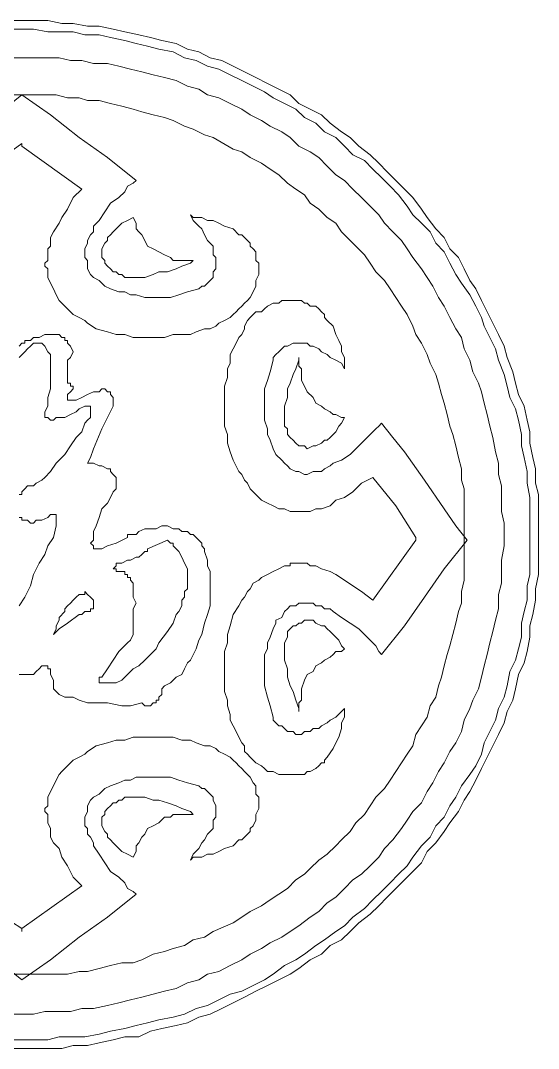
# Model space of a CAD drawing. Extents: x -66030 to 95157, y -13132 to 45879.
# Drawn here: x -32848 to -32139, y 14099 to 15505 of the extents above; entities that cross this region are included whole.
import ezdxf

# ---------------------------------------------------------------- set-up
doc = ezdxf.new("R2010")
doc.units = 0
doc.header["$LTSCALE"] = 100
doc.header["$MEASUREMENT"] = 0
doc.layers.get('0').update_dxf_attribs({"linetype": 'CONTINUOUS'})

msp = doc.modelspace()

# ---------------------------------------------------------------- linework, layer by layer
at = {"lineweight": 0}
for points in [[(-32865.9, 15504.8), (-32846.4, 15504.8), (-32846.4, 15504.8), (-32830.8, 15504.8), (-32811.2, 15504.8), (-32791.7, 15500.9), (-32776.1, 15500.9), (-32756.6, 15497), (-32740.9, 15497), (-32721.4, 15493.1), (-32705.8, 15489.2), (-32686.2, 15485.3), (-32670.6, 15481.4), (-32655, 15477.5), (-32635.5, 15473.5), (-32619.8, 15465.7), (-32604.2, 15461.8), (-32588.6, 15454), (-32573, 15450.1), (-32557.3, 15442.3), (-32541.7, 15434.5), (-32526.1, 15426.7), (-32510.5, 15418.9), (-32494.9, 15411.1), (-32479.2, 15403.2), (-32467.5, 15391.5), (-32451.9, 15383.7), (-32436.3, 15375.9), (-32424.5, 15364.2), (-32408.9, 15352.5), (-32397.2, 15344.6), (-32385.5, 15332.9), (-32369.9, 15321.2), (-32358.1, 15309.5), (-32346.4, 15297.8), (-32334.7, 15286.1), (-32323, 15274.3), (-32311.3, 15262.6), (-32299.6, 15247), (-32291.7, 15235.3), (-32280, 15219.7), (-32268.3, 15207.9), (-32260.5, 15192.3), (-32248.8, 15180.6), (-32241, 15165), (-32233.2, 15149.4), (-32225.3, 15137.6), (-32217.5, 15122), (-32209.7, 15106.4), (-32201.9, 15090.8), (-32194.1, 15075.1), (-32186.3, 15059.5), (-32182.4, 15043.9), (-32174.6, 15024.4), (-32170.7, 15008.7), (-32166.8, 14993.1), (-32158.9, 14977.5), (-32155, 14958), (-32151.1, 14942.3), (-32151.1, 14926.7), (-32147.2, 14907.2), (-32143.3, 14891.6), (-32143.3, 14872), (-32139.4, 14856.4), (-32139.4, 14836.9), (-32139.4, 14817.3), (-32139.4, 14801.7), (-32139.4, 14782.2), (-32139.4, 14766.6), (-32139.4, 14747), (-32143.3, 14727.5), (-32143.3, 14711.9), (-32147.2, 14692.4), (-32151.1, 14676.7), (-32151.1, 14661.1), (-32155, 14641.6), (-32158.9, 14626), (-32166.8, 14610.3), (-32170.7, 14590.8), (-32174.6, 14575.2), (-32182.4, 14559.5), (-32186.3, 14543.9), (-32194.1, 14528.3), (-32201.9, 14512.7), (-32209.7, 14497.1), (-32217.5, 14481.4), (-32225.3, 14465.8), (-32233.2, 14450.2), (-32241, 14438.5), (-32248.8, 14422.8), (-32260.5, 14407.2), (-32268.3, 14395.5), (-32280, 14379.9), (-32291.7, 14368.2), (-32299.6, 14352.5), (-32311.3, 14340.8), (-32323, 14329.1), (-32334.7, 14317.4), (-32346.4, 14305.7), (-32358.1, 14293.9), (-32369.9, 14282.2), (-32385.5, 14270.5), (-32397.2, 14258.8), (-32408.9, 14247.1), (-32424.5, 14239.3), (-32436.3, 14227.5), (-32451.9, 14219.7), (-32467.5, 14208), (-32479.2, 14200.2), (-32494.9, 14192.4), (-32510.5, 14184.6), (-32526.1, 14176.8), (-32541.7, 14169), (-32557.3, 14161.1), (-32573, 14153.3), (-32588.6, 14145.5), (-32604.2, 14141.6), (-32619.8, 14133.8), (-32635.5, 14129.9), (-32655, 14126), (-32670.6, 14122.1), (-32686.2, 14114.3), (-32705.8, 14114.3), (-32721.4, 14110.4), (-32740.9, 14106.5), (-32756.6, 14102.6), (-32776.1, 14102.6), (-32791.7, 14098.6), (-32811.2, 14098.6), (-32830.8, 14098.6), (-32846.4, 14098.6), (-32865.9, 14098.6)], [(-32865.9, 15493.1), (-32846.4, 15493.1), (-32846.4, 15493.1), (-32830.8, 15493.1), (-32811.2, 15489.2), (-32795.6, 15489.2), (-32776.1, 15489.2), (-32760.5, 15485.3), (-32740.9, 15485.3), (-32725.3, 15481.4), (-32705.8, 15477.5), (-32690.2, 15473.5), (-32674.5, 15469.6), (-32658.9, 15465.7), (-32639.4, 15461.8), (-32623.7, 15454), (-32608.1, 15450.1), (-32592.5, 15442.3), (-32576.9, 15438.4), (-32561.3, 15430.6), (-32545.6, 15422.8), (-32530, 15415), (-32514.4, 15407.1), (-32502.7, 15399.3), (-32487, 15391.5), (-32471.4, 15383.7), (-32459.7, 15372), (-32444.1, 15364.2), (-32432.4, 15352.5), (-32416.7, 15344.6), (-32405, 15332.9), (-32393.3, 15321.2), (-32377.7, 15313.4), (-32366, 15301.7), (-32354.2, 15290), (-32342.5, 15278.2), (-32330.8, 15266.5), (-32319.1, 15250.9), (-32311.3, 15239.2), (-32299.6, 15227.5), (-32287.8, 15215.8), (-32280, 15200.1), (-32268.3, 15188.4), (-32260.5, 15172.8), (-32252.7, 15157.2), (-32244.9, 15145.4), (-32233.2, 15129.8), (-32225.3, 15114.2), (-32217.5, 15098.6), (-32213.6, 15086.9), (-32205.8, 15071.2), (-32198, 15055.6), (-32194.1, 15040), (-32186.3, 15020.5), (-32182.4, 15004.8), (-32178.5, 14989.2), (-32170.7, 14973.6), (-32166.8, 14958), (-32162.8, 14938.4), (-32162.8, 14922.8), (-32158.9, 14907.2), (-32155, 14887.7), (-32155, 14872), (-32151.1, 14852.5), (-32151.1, 14836.9), (-32151.1, 14817.3), (-32151.1, 14801.7), (-32151.1, 14782.2), (-32151.1, 14766.6), (-32151.1, 14747), (-32155, 14731.4), (-32155, 14711.9), (-32158.9, 14696.3), (-32162.8, 14680.6), (-32162.8, 14661.1), (-32166.8, 14645.5), (-32170.7, 14629.9), (-32178.5, 14614.2), (-32182.4, 14594.7), (-32186.3, 14579.1), (-32194.1, 14563.5), (-32198, 14547.8), (-32205.8, 14532.2), (-32213.6, 14516.6), (-32217.5, 14501), (-32225.3, 14485.3), (-32233.2, 14473.6), (-32244.9, 14458), (-32252.7, 14442.4), (-32260.5, 14430.7), (-32268.3, 14415), (-32280, 14403.3), (-32287.8, 14387.7), (-32299.6, 14376), (-32311.3, 14360.3), (-32319.1, 14348.6), (-32330.8, 14336.9), (-32342.5, 14325.2), (-32354.2, 14313.5), (-32366, 14301.8), (-32377.7, 14290), (-32393.3, 14278.3), (-32405, 14266.6), (-32416.7, 14258.8), (-32432.4, 14247.1), (-32444.1, 14239.3), (-32459.7, 14227.5), (-32471.4, 14219.7), (-32487, 14211.9), (-32502.7, 14200.2), (-32514.4, 14192.4), (-32530, 14184.6), (-32545.6, 14176.8), (-32561.3, 14172.9), (-32576.9, 14165), (-32592.5, 14157.2), (-32608.1, 14153.3), (-32623.7, 14145.5), (-32639.4, 14141.6), (-32658.9, 14137.7), (-32674.5, 14133.8), (-32690.2, 14129.9), (-32705.8, 14126), (-32725.3, 14122.1), (-32740.9, 14118.2), (-32760.5, 14114.3), (-32776.1, 14114.3), (-32795.6, 14114.3), (-32811.2, 14110.4), (-32830.8, 14110.4), (-32846.4, 14110.4), (-32865.9, 14110.4)], [(-32865.9, 15454), (-32846.4, 15454), (-32846.4, 15454), (-32830.8, 15454), (-32815.1, 15454), (-32795.6, 15454), (-32780, 15450.1), (-32764.4, 15450.1), (-32748.7, 15446.2), (-32729.2, 15446.2), (-32713.6, 15442.3), (-32698, 15438.4), (-32682.3, 15434.5), (-32666.7, 15430.6), (-32651.1, 15426.7), (-32635.5, 15422.8), (-32619.8, 15415), (-32604.2, 15411.1), (-32592.5, 15403.2), (-32576.9, 15399.3), (-32561.3, 15391.5), (-32545.6, 15383.7), (-32533.9, 15375.9), (-32518.3, 15368.1), (-32506.6, 15360.3), (-32490.9, 15352.5), (-32479.2, 15344.6), (-32467.5, 15332.9), (-32451.9, 15325.1), (-32440.2, 15317.3), (-32428.5, 15305.6), (-32416.7, 15293.9), (-32405, 15286.1), (-32393.3, 15274.3), (-32381.6, 15262.6), (-32369.9, 15250.9), (-32358.1, 15239.2), (-32350.3, 15227.5), (-32338.6, 15215.8), (-32326.9, 15204), (-32319.1, 15192.3), (-32311.3, 15180.6), (-32299.6, 15165), (-32291.7, 15153.3), (-32283.9, 15141.5), (-32276.1, 15125.9), (-32268.3, 15114.2), (-32260.5, 15098.6), (-32252.7, 15082.9), (-32244.9, 15071.2), (-32241, 15055.6), (-32233.2, 15040), (-32229.2, 15024.4), (-32221.4, 15008.7), (-32217.5, 14997), (-32213.6, 14981.4), (-32209.7, 14965.8), (-32205.8, 14950.1), (-32201.9, 14934.5), (-32198, 14915), (-32194.1, 14899.4), (-32194.1, 14883.7), (-32190.2, 14868.1), (-32190.2, 14852.5), (-32190.2, 14833), (-32186.3, 14817.3), (-32186.3, 14801.7), (-32186.3, 14786.1), (-32190.2, 14766.6), (-32190.2, 14750.9), (-32190.2, 14735.3), (-32194.1, 14719.7), (-32194.1, 14700.2), (-32198, 14684.5), (-32201.9, 14668.9), (-32205.8, 14653.3), (-32209.7, 14637.7), (-32213.6, 14622), (-32217.5, 14606.4), (-32221.4, 14590.8), (-32229.2, 14575.2), (-32233.2, 14563.5), (-32241, 14547.8), (-32244.9, 14532.2), (-32252.7, 14516.6), (-32260.5, 14504.9), (-32268.3, 14489.2), (-32276.1, 14477.5), (-32283.9, 14461.9), (-32291.7, 14450.2), (-32299.6, 14434.6), (-32311.3, 14422.8), (-32319.1, 14411.1), (-32326.9, 14399.4), (-32338.6, 14383.8), (-32350.3, 14372.1), (-32358.1, 14360.3), (-32369.9, 14348.6), (-32381.6, 14336.9), (-32393.3, 14329.1), (-32405, 14317.4), (-32416.7, 14305.7), (-32428.5, 14297.8), (-32440.2, 14286.1), (-32451.9, 14278.3), (-32467.5, 14266.6), (-32479.2, 14258.8), (-32490.9, 14251), (-32506.6, 14243.2), (-32518.3, 14235.4), (-32533.9, 14227.5), (-32545.6, 14219.7), (-32561.3, 14211.9), (-32576.9, 14204.1), (-32592.5, 14200.2), (-32604.2, 14192.4), (-32619.8, 14188.5), (-32635.5, 14180.7), (-32651.1, 14176.8), (-32666.7, 14172.9), (-32682.3, 14169), (-32698, 14165), (-32713.6, 14161.1), (-32729.2, 14157.2), (-32748.7, 14153.3), (-32764.4, 14153.3), (-32780, 14149.4), (-32795.6, 14149.4), (-32815.1, 14149.4), (-32830.8, 14145.5), (-32846.4, 14145.5), (-32865.9, 14145.5)], [(-32889.4, 15305.6), (-32846.4, 15336.8), (-32846.4, 15336.8), (-32846.4, 15332.9), (-32764.4, 15274.3), (-32776.1, 15262.6), (-32783.9, 15247), (-32791.7, 15235.3), (-32795.6, 15227.5), (-32803.4, 15215.8), (-32807.3, 15207.9), (-32807.3, 15196.2), (-32811.2, 15192.3), (-32811.2, 15184.5), (-32811.2, 15176.7), (-32815.1, 15172.8), (-32815.1, 15168.9), (-32811.2, 15165), (-32811.2, 15161.1), (-32811.2, 15153.3), (-32807.3, 15145.4), (-32803.4, 15137.6), (-32799.5, 15129.8), (-32795.6, 15122), (-32791.7, 15118.1), (-32783.9, 15110.3), (-32780, 15106.4), (-32776.1, 15102.5), (-32768.3, 15098.6), (-32760.5, 15094.7), (-32756.6, 15090.8), (-32744.8, 15082.9), (-32729.2, 15079), (-32717.5, 15075.1), (-32705.8, 15075.1), (-32694.1, 15071.2), (-32686.2, 15071.2), (-32670.6, 15071.2), (-32662.8, 15071.2), (-32651.1, 15071.2), (-32639.4, 15075.1), (-32627.7, 15075.1), (-32615.9, 15075.1), (-32608.1, 15079), (-32596.4, 15082.9), (-32588.6, 15082.9), (-32580.8, 15086.9), (-32576.9, 15090.8), (-32569.1, 15094.7), (-32561.3, 15098.6), (-32557.3, 15102.5), (-32553.4, 15106.4), (-32549.5, 15110.3), (-32545.6, 15114.2), (-32541.7, 15118.1), (-32537.8, 15122), (-32533.9, 15125.9), (-32530, 15133.7), (-32526.1, 15141.5), (-32526.1, 15145.4), (-32526.1, 15149.4), (-32522.2, 15157.2), (-32522.2, 15157.2), (-32522.2, 15165), (-32522.2, 15172.8), (-32526.1, 15176.7), (-32526.1, 15180.6), (-32526.1, 15188.4), (-32530, 15192.3), (-32533.9, 15196.2), (-32533.9, 15200.1), (-32537.8, 15204), (-32541.7, 15207.9), (-32545.6, 15211.8), (-32549.5, 15211.8), (-32557.3, 15219.7), (-32569.1, 15223.6), (-32576.9, 15227.5), (-32584.7, 15231.4), (-32592.5, 15231.4), (-32600.3, 15235.3), (-32612, 15235.3), (-32615.9, 15239.2), (-32612, 15231.4), (-32604.2, 15223.6), (-32600.3, 15219.7), (-32596.4, 15211.8), (-32592.5, 15204), (-32588.6, 15200.1), (-32584.7, 15196.2), (-32584.7, 15188.4), (-32584.7, 15184.5), (-32580.8, 15180.6), (-32580.8, 15176.7), (-32580.8, 15172.8), (-32580.8, 15168.9), (-32580.8, 15165), (-32584.7, 15161.1), (-32584.7, 15153.3), (-32588.6, 15149.4), (-32592.5, 15145.4), (-32596.4, 15141.5), (-32600.3, 15141.5), (-32604.2, 15137.6), (-32604.2, 15137.6), (-32619.8, 15133.7), (-32631.6, 15129.8), (-32643.3, 15125.9), (-32655, 15125.9), (-32666.7, 15125.9), (-32678.4, 15125.9), (-32690.2, 15129.8), (-32698, 15129.8), (-32705.8, 15133.7), (-32713.6, 15133.7), (-32725.3, 15137.6), (-32733.1, 15141.5), (-32737, 15145.4), (-32740.9, 15149.4), (-32748.7, 15153.3), (-32752.6, 15157.2), (-32756.6, 15165), (-32756.6, 15168.9), (-32756.6, 15176.7), (-32760.5, 15180.6), (-32760.5, 15184.5), (-32760.5, 15192.3), (-32756.6, 15200.1), (-32756.6, 15204), (-32752.6, 15211.8), (-32748.7, 15215.8), (-32748.7, 15223.6), (-32740.9, 15231.4), (-32733.1, 15243.1), (-32725.3, 15254.8), (-32713.6, 15262.6), (-32705.8, 15270.4), (-32701.9, 15278.2), (-32694.1, 15282.2), (-32690.2, 15286.1), (-32729.2, 15317.3), (-32768.3, 15344.6), (-32807.3, 15375.9), (-32846.4, 15403.2), (-32865.9, 15387.6)], [(-32862, 15403.2), (-32846.4, 15403.2), (-32846.4, 15403.2), (-32830.8, 15403.2), (-32815.1, 15403.2), (-32799.5, 15403.2), (-32783.9, 15399.3), (-32768.3, 15399.3), (-32756.6, 15395.4), (-32740.9, 15395.4), (-32725.3, 15391.5), (-32709.7, 15387.6), (-32694.1, 15383.7), (-32682.3, 15379.8), (-32666.7, 15375.9), (-32651.1, 15372), (-32639.4, 15368.1), (-32623.7, 15360.3), (-32612, 15356.4), (-32596.4, 15348.6), (-32584.7, 15344.6), (-32557.3, 15329), (-32545.6, 15325.1), (-32533.9, 15317.3), (-32518.3, 15309.5), (-32506.6, 15301.7), (-32494.9, 15293.9), (-32483.1, 15282.2), (-32471.4, 15274.3), (-32459.7, 15266.5), (-32451.9, 15254.8), (-32440.2, 15247), (-32428.5, 15235.3), (-32416.7, 15227.5), (-32408.9, 15215.8), (-32397.2, 15204), (-32389.4, 15196.2), (-32377.7, 15184.5), (-32369.9, 15172.8), (-32362, 15161.1), (-32350.3, 15149.4), (-32342.5, 15137.6), (-32334.7, 15125.9), (-32326.9, 15114.2), (-32319.1, 15102.5), (-32311.3, 15086.9), (-32307.4, 15075.1), (-32299.6, 15063.4), (-32291.7, 15047.8), (-32287.8, 15036.1), (-32280, 15020.5), (-32276.1, 15008.7), (-32272.2, 14993.1), (-32268.3, 14981.4), (-32264.4, 14965.8), (-32260.5, 14950.1), (-32256.6, 14938.4), (-32252.7, 14922.8), (-32248.8, 14907.2), (-32244.9, 14891.6), (-32244.9, 14875.9), (-32241, 14864.2), (-32241, 14848.6), (-32241, 14833), (-32241, 14817.3), (-32241, 14801.7), (-32241, 14786.1), (-32241, 14770.5), (-32241, 14754.8), (-32241, 14739.2), (-32244.9, 14723.6), (-32244.9, 14708), (-32248.8, 14696.3), (-32252.7, 14680.6), (-32256.6, 14665), (-32260.5, 14649.4), (-32264.4, 14637.7), (-32268.3, 14622), (-32272.2, 14606.4), (-32276.1, 14594.7), (-32280, 14579.1), (-32287.8, 14567.4), (-32291.7, 14551.7), (-32299.6, 14540), (-32307.4, 14528.3), (-32311.3, 14512.7), (-32319.1, 14501), (-32326.9, 14489.2), (-32334.7, 14477.5), (-32342.5, 14465.8), (-32350.3, 14454.1), (-32362, 14442.4), (-32369.9, 14430.7), (-32377.7, 14418.9), (-32389.4, 14407.2), (-32397.2, 14395.5), (-32408.9, 14383.8), (-32416.7, 14376), (-32428.5, 14364.3), (-32440.2, 14356.4), (-32451.9, 14344.7), (-32459.7, 14336.9), (-32471.4, 14329.1), (-32483.1, 14317.4), (-32494.9, 14309.6), (-32506.6, 14301.8), (-32518.3, 14293.9), (-32533.9, 14286.1), (-32545.6, 14278.3), (-32557.3, 14270.5), (-32584.7, 14258.8), (-32596.4, 14251), (-32612, 14247.1), (-32623.7, 14239.3), (-32639.4, 14235.4), (-32651.1, 14231.4), (-32666.7, 14227.5), (-32682.3, 14219.7), (-32694.1, 14215.8), (-32709.7, 14215.8), (-32725.3, 14211.9), (-32740.9, 14208), (-32756.6, 14204.1), (-32768.3, 14204.1), (-32783.9, 14200.2), (-32799.5, 14200.2), (-32815.1, 14200.2), (-32830.8, 14200.2), (-32846.4, 14200.2), (-32862, 14200.2)], [(-32850.3, 14610.3), (-32846.4, 14610.3), (-32842.5, 14610.3), (-32838.6, 14610.3), (-32834.7, 14610.3), (-32830.8, 14610.3), (-32826.9, 14614.2), (-32823, 14618.1), (-32823, 14618.1), (-32819, 14622), (-32815.1, 14622), (-32815.1, 14622), (-32811.2, 14622), (-32811.2, 14618.1), (-32807.3, 14618.1), (-32807.3, 14610.3), (-32803.4, 14602.5), (-32803.4, 14594.7), (-32803.4, 14590.8), (-32795.6, 14583), (-32787.8, 14579.1), (-32776.1, 14579.1), (-32768.3, 14575.2), (-32756.6, 14571.3), (-32748.7, 14571.3), (-32737, 14571.3), (-32729.2, 14571.3), (-32709.7, 14567.4), (-32698, 14567.4), (-32682.3, 14571.3), (-32678.4, 14567.4), (-32674.5, 14567.4), (-32670.6, 14567.4), (-32666.7, 14571.3), (-32662.8, 14571.3), (-32662.8, 14575.2), (-32658.9, 14575.2), (-32658.9, 14579.1), (-32655, 14583), (-32655, 14586.9), (-32655, 14590.8), (-32651.1, 14594.7), (-32643.3, 14598.6), (-32639.4, 14602.5), (-32635.5, 14606.4), (-32627.7, 14610.3), (-32623.7, 14618.1), (-32619.8, 14626), (-32615.9, 14629.9), (-32608.1, 14645.5), (-32604.2, 14657.2), (-32600.3, 14665), (-32596.4, 14680.6), (-32592.5, 14692.4), (-32588.6, 14704.1), (-32588.6, 14715.8), (-32588.6, 14723.6), (-32588.6, 14735.3), (-32588.6, 14743.1), (-32588.6, 14750.9), (-32592.5, 14758.8), (-32592.5, 14766.6), (-32596.4, 14778.3), (-32596.4, 14782.2), (-32600.3, 14786.1), (-32600.3, 14790), (-32604.2, 14793.9), (-32608.1, 14797.8), (-32612, 14801.7), (-32615.9, 14801.7), (-32619.8, 14805.6), (-32627.7, 14805.6), (-32631.6, 14809.5), (-32639.4, 14809.5), (-32647.2, 14813.4), (-32655, 14813.4), (-32662.8, 14809.5), (-32670.6, 14809.5), (-32678.4, 14809.5), (-32686.2, 14805.6), (-32690.2, 14801.7), (-32701.9, 14801.7), (-32701.9, 14797.8), (-32717.5, 14790), (-32729.2, 14786.1), (-32737, 14782.2), (-32740.9, 14782.2), (-32744.8, 14782.2), (-32748.7, 14782.2), (-32748.7, 14782.2), (-32748.7, 14782.2), (-32748.7, 14786.1), (-32752.6, 14790), (-32748.7, 14793.9), (-32748.7, 14801.7), (-32748.7, 14805.6), (-32744.8, 14813.4), (-32740.9, 14825.2), (-32737, 14836.9), (-32729.2, 14844.7), (-32725.3, 14852.5), (-32721.4, 14860.3), (-32717.5, 14864.2), (-32717.5, 14868.1), (-32717.5, 14872), (-32717.5, 14872), (-32717.5, 14875.9), (-32717.5, 14879.8), (-32721.4, 14883.7), (-32721.4, 14883.7), (-32725.3, 14887.7), (-32725.3, 14891.6), (-32729.2, 14891.6), (-32737, 14895.5), (-32740.9, 14895.5), (-32748.7, 14899.4), (-32756.6, 14899.4), (-32756.6, 14899.4), (-32752.6, 14907.2), (-32748.7, 14918.9), (-32737, 14946.2), (-32721.4, 14977.5), (-32721.4, 14985.3), (-32721.4, 14989.2), (-32725.3, 14993.1), (-32725.3, 14997), (-32725.3, 14997), (-32729.2, 14997), (-32733.1, 15000.9), (-32737, 15000.9), (-32740.9, 14997), (-32744.8, 14997), (-32748.7, 14997), (-32756.6, 14993.1), (-32764.4, 14989.2), (-32772.2, 14985.3), (-32776.1, 14985.3), (-32780, 14985.3), (-32783.9, 14985.3), (-32783.9, 14989.2), (-32783.9, 14989.2), (-32783.9, 14993.1), (-32783.9, 14993.1), (-32780, 14997), (-32780, 14997), (-32776.1, 15000.9), (-32776.1, 15000.9), (-32776.1, 15004.8), (-32780, 15004.8), (-32780, 15008.7), (-32783.9, 15008.7), (-32783.9, 15012.6), (-32783.9, 15016.5), (-32783.9, 15020.5), (-32783.9, 15024.4), (-32783.9, 15032.2), (-32783.9, 15040), (-32780, 15043.9), (-32776.1, 15051.7), (-32780, 15059.5), (-32783.9, 15063.4), (-32783.9, 15067.3), (-32787.8, 15067.3), (-32787.8, 15071.2), (-32791.7, 15071.2), (-32795.6, 15075.1), (-32799.5, 15075.1), (-32803.4, 15075.1), (-32807.3, 15075.1), (-32811.2, 15075.1), (-32815.1, 15075.1), (-32823, 15071.2), (-32826.9, 15071.2), (-32830.8, 15071.2), (-32834.7, 15067.3), (-32838.6, 15067.3), (-32842.5, 15067.3), (-32842.5, 15063.4), (-32846.4, 15063.4), (-32850.3, 15059.5)], [(-32850.3, 15043.9), (-32842.5, 15051.7), (-32838.6, 15055.6), (-32834.7, 15059.5), (-32830.8, 15063.4), (-32826.9, 15063.4), (-32823, 15063.4), (-32819, 15063.4), (-32819, 15063.4), (-32815.1, 15059.5), (-32815.1, 15059.5), (-32811.2, 15051.7), (-32807.3, 15047.8), (-32807.3, 15040), (-32807.3, 15036.1), (-32807.3, 15028.3), (-32807.3, 15020.5), (-32807.3, 15012.6), (-32807.3, 15000.9), (-32811.2, 14989.2), (-32811.2, 14977.5), (-32815.1, 14969.7), (-32815.1, 14961.9), (-32811.2, 14961.9), (-32807.3, 14958), (-32803.4, 14958), (-32799.5, 14961.9), (-32791.7, 14961.9), (-32787.8, 14961.9), (-32780, 14965.8), (-32772.2, 14969.7), (-32768.3, 14973.6), (-32760.5, 14977.5), (-32756.6, 14977.5), (-32756.6, 14977.5), (-32752.6, 14977.5), (-32752.6, 14977.5), (-32752.6, 14973.6), (-32752.6, 14973.6), (-32752.6, 14969.7), (-32752.6, 14965.8), (-32752.6, 14961.9), (-32756.6, 14958), (-32760.5, 14954.1), (-32764.4, 14942.3), (-32772.2, 14934.5), (-32780, 14922.8), (-32787.8, 14911.1), (-32799.5, 14899.4), (-32807.3, 14887.7), (-32815.1, 14879.8), (-32819, 14875.9), (-32826.9, 14872), (-32830.8, 14868.1), (-32834.7, 14868.1), (-32838.6, 14868.1), (-32842.5, 14864.2), (-32842.5, 14864.2), (-32846.4, 14860.3), (-32846.4, 14856.4), (-32850.3, 14856.4)], [(-32850.3, 14825.2), (-32846.4, 14825.2), (-32846.4, 14821.2), (-32842.5, 14821.2), (-32838.6, 14821.2), (-32834.7, 14817.3), (-32830.8, 14817.3), (-32826.9, 14821.2), (-32823, 14821.2), (-32819, 14821.2), (-32811.2, 14825.2), (-32807.3, 14829.1), (-32803.4, 14829.1), (-32803.4, 14829.1), (-32799.5, 14829.1), (-32799.5, 14829.1), (-32799.5, 14825.2), (-32799.5, 14825.2), (-32799.5, 14821.2), (-32799.5, 14817.3), (-32799.5, 14813.4), (-32803.4, 14797.8), (-32811.2, 14786.1), (-32815.1, 14774.4), (-32823, 14762.7), (-32830.8, 14747), (-32834.7, 14731.4), (-32842.5, 14715.8), (-32850.3, 14704.1)], [(-32889.4, 14290), (-32846.4, 14262.7), (-32846.4, 14258.8), (-32846.4, 14262.7), (-32764.4, 14321.3), (-32776.1, 14333), (-32783.9, 14348.6), (-32791.7, 14360.3), (-32795.6, 14372.1), (-32803.4, 14379.9), (-32807.3, 14387.7), (-32807.3, 14399.4), (-32811.2, 14407.2), (-32811.2, 14411.1), (-32811.2, 14418.9), (-32815.1, 14422.8), (-32815.1, 14426.7), (-32811.2, 14430.7), (-32811.2, 14434.6), (-32811.2, 14442.4), (-32807.3, 14450.2), (-32803.4, 14458), (-32799.5, 14465.8), (-32795.6, 14473.6), (-32791.7, 14477.5), (-32783.9, 14485.3), (-32780, 14489.2), (-32776.1, 14493.1), (-32768.3, 14497.1), (-32760.5, 14501), (-32756.6, 14504.9), (-32744.8, 14512.7), (-32729.2, 14516.6), (-32717.5, 14520.5), (-32705.8, 14520.5), (-32694.1, 14524.4), (-32686.2, 14524.4), (-32670.6, 14524.4), (-32662.8, 14524.4), (-32651.1, 14524.4), (-32639.4, 14524.4), (-32627.7, 14520.5), (-32615.9, 14520.5), (-32608.1, 14516.6), (-32596.4, 14512.7), (-32588.6, 14512.7), (-32580.8, 14508.8), (-32576.9, 14504.9), (-32569.1, 14501), (-32561.3, 14497.1), (-32557.3, 14493.1), (-32553.4, 14489.2), (-32549.5, 14485.3), (-32545.6, 14481.4), (-32541.7, 14477.5), (-32537.8, 14473.6), (-32533.9, 14469.7), (-32530, 14461.9), (-32526.1, 14458), (-32526.1, 14450.2), (-32526.1, 14446.3), (-32522.2, 14442.4), (-32522.2, 14438.5), (-32522.2, 14430.7), (-32522.2, 14426.7), (-32526.1, 14418.9), (-32526.1, 14415), (-32526.1, 14411.1), (-32530, 14403.3), (-32533.9, 14399.4), (-32533.9, 14395.5), (-32537.8, 14391.6), (-32541.7, 14387.7), (-32545.6, 14383.8), (-32549.5, 14383.8), (-32557.3, 14376), (-32569.1, 14372.1), (-32576.9, 14368.2), (-32584.7, 14364.3), (-32592.5, 14364.3), (-32600.3, 14360.3), (-32612, 14360.3), (-32615.9, 14356.4), (-32612, 14364.3), (-32604.2, 14372.1), (-32600.3, 14379.9), (-32596.4, 14383.8), (-32592.5, 14391.6), (-32588.6, 14395.5), (-32584.7, 14399.4), (-32584.7, 14407.2), (-32584.7, 14411.1), (-32580.8, 14415), (-32580.8, 14418.9), (-32580.8, 14422.8), (-32580.8, 14426.7), (-32580.8, 14430.7), (-32584.7, 14438.5), (-32584.7, 14442.4), (-32588.6, 14446.3), (-32592.5, 14450.2), (-32596.4, 14454.1), (-32600.3, 14454.1), (-32604.2, 14458), (-32604.2, 14458), (-32619.8, 14461.9), (-32631.6, 14465.8), (-32643.3, 14469.7), (-32655, 14469.7), (-32666.7, 14469.7), (-32678.4, 14469.7), (-32690.2, 14469.7), (-32698, 14465.8), (-32705.8, 14465.8), (-32713.6, 14461.9), (-32725.3, 14458), (-32733.1, 14454.1), (-32737, 14450.2), (-32740.9, 14446.3), (-32748.7, 14442.4), (-32752.6, 14438.5), (-32756.6, 14430.7), (-32756.6, 14426.7), (-32756.6, 14422.8), (-32760.5, 14415), (-32760.5, 14411.1), (-32760.5, 14403.3), (-32756.6, 14399.4), (-32756.6, 14391.6), (-32752.6, 14387.7), (-32748.7, 14379.9), (-32748.7, 14376), (-32740.9, 14364.3), (-32733.1, 14352.5), (-32725.3, 14340.8), (-32713.6, 14333), (-32705.8, 14325.2), (-32701.9, 14317.4), (-32694.1, 14313.5), (-32690.2, 14309.6), (-32729.2, 14278.3), (-32768.3, 14251), (-32807.3, 14219.7), (-32846.4, 14192.4), (-32865.9, 14208)]]:
    msp.add_lwpolyline(points, dxfattribs=at)
for points in [[(-32694.1, 15235.3), (-32694.1, 15235.3), (-32690.2, 15227.5), (-32690.2, 15219.7), (-32686.2, 15215.8), (-32682.3, 15211.8), (-32678.4, 15204), (-32674.5, 15196.2), (-32666.7, 15192.3), (-32658.9, 15188.4), (-32651.1, 15184.5), (-32643.3, 15180.6), (-32639.4, 15176.7), (-32635.5, 15176.7), (-32627.7, 15176.7), (-32623.7, 15176.7), (-32615.9, 15176.7), (-32612, 15176.7), (-32615.9, 15172.8), (-32627.7, 15168.9), (-32635.5, 15165), (-32647.2, 15161.1), (-32658.9, 15161.1), (-32666.7, 15157.2), (-32678.4, 15153.3), (-32690.2, 15153.3), (-32694.1, 15153.3), (-32701.9, 15153.3), (-32705.8, 15153.3), (-32709.7, 15157.2), (-32713.6, 15157.2), (-32717.5, 15161.1), (-32721.4, 15161.1), (-32725.3, 15165), (-32729.2, 15168.9), (-32733.1, 15172.8), (-32733.1, 15176.7), (-32737, 15180.6), (-32737, 15184.5), (-32737, 15192.3), (-32733.1, 15200.1), (-32729.2, 15204), (-32729.2, 15207.9), (-32725.3, 15211.8), (-32721.4, 15215.8), (-32717.5, 15219.7), (-32713.6, 15223.6), (-32709.7, 15227.5), (-32701.9, 15231.4), (-32694.1, 15235.3)], [(-32354.2, 14954.1), (-32358.1, 14950.1), (-32362, 14946.2), (-32369.9, 14938.4), (-32377.7, 14930.6), (-32385.5, 14922.8), (-32397.2, 14911.1), (-32408.9, 14903.3), (-32420.6, 14899.4), (-32424.5, 14895.5), (-32432.4, 14891.6), (-32436.3, 14887.7), (-32444.1, 14887.7), (-32448, 14887.7), (-32455.8, 14883.7), (-32459.7, 14883.7), (-32467.5, 14887.7), (-32471.4, 14887.7), (-32479.2, 14891.6), (-32483.1, 14895.5), (-32487, 14899.4), (-32490.9, 14903.3), (-32498.8, 14911.1), (-32498.8, 14911.1), (-32502.7, 14918.9), (-32506.6, 14930.6), (-32510.5, 14938.4), (-32510.5, 14946.2), (-32514.4, 14958), (-32514.4, 14965.8), (-32514.4, 14977.5), (-32514.4, 14989.2), (-32514.4, 15000.9), (-32510.5, 15012.6), (-32506.6, 15024.4), (-32502.7, 15040), (-32502.7, 15043.9), (-32502.7, 15043.9), (-32498.8, 15047.8), (-32494.9, 15051.7), (-32490.9, 15055.6), (-32487, 15059.5), (-32483.1, 15059.5), (-32475.3, 15063.4), (-32471.4, 15063.4), (-32467.5, 15063.4), (-32463.6, 15063.4), (-32459.7, 15063.4), (-32455.8, 15063.4), (-32451.9, 15059.5), (-32448, 15059.5), (-32440.2, 15055.6), (-32436.3, 15051.7), (-32428.5, 15047.8), (-32424.5, 15043.9), (-32416.7, 15040), (-32408.9, 15036.1), (-32405, 15028.3), (-32405, 15032.2), (-32405, 15043.9), (-32408.9, 15051.7), (-32408.9, 15059.5), (-32412.8, 15067.3), (-32416.7, 15075.1), (-32420.6, 15086.9), (-32428.5, 15094.7), (-32432.4, 15098.6), (-32432.4, 15102.5), (-32436.3, 15106.4), (-32440.2, 15110.3), (-32444.1, 15114.2), (-32451.9, 15114.2), (-32455.8, 15118.1), (-32459.7, 15118.1), (-32463.6, 15122), (-32471.4, 15122), (-32475.3, 15122), (-32483.1, 15122), (-32487, 15122), (-32490.9, 15122), (-32494.9, 15118.1), (-32502.7, 15118.1), (-32510.5, 15114.2), (-32514.4, 15110.3), (-32518.3, 15106.4), (-32526.1, 15106.4), (-32530, 15102.5), (-32533.9, 15098.6), (-32537.8, 15094.7), (-32541.7, 15086.9), (-32541.7, 15082.9), (-32545.6, 15075.1), (-32549.5, 15071.2), (-32553.4, 15063.4), (-32557.3, 15055.6), (-32561.3, 15047.8), (-32561.3, 15036.1), (-32565.2, 15028.3), (-32565.2, 15016.5), (-32569.1, 15004.8), (-32569.1, 14993.1), (-32569.1, 14981.4), (-32569.1, 14973.6), (-32569.1, 14961.9), (-32569.1, 14950.1), (-32565.2, 14938.4), (-32565.2, 14926.7), (-32561.3, 14915), (-32557.3, 14903.3), (-32549.5, 14887.7), (-32545.6, 14883.7), (-32541.7, 14875.9), (-32537.8, 14872), (-32533.9, 14864.2), (-32530, 14860.3), (-32522.2, 14852.5), (-32518.3, 14848.6), (-32510.5, 14844.7), (-32502.7, 14840.8), (-32494.9, 14836.9), (-32487, 14836.9), (-32479.2, 14833), (-32479.2, 14833), (-32471.4, 14833), (-32467.5, 14833), (-32463.6, 14833), (-32455.8, 14833), (-32451.9, 14833), (-32444.1, 14836.9), (-32436.3, 14836.9), (-32424.5, 14840.8), (-32416.7, 14848.6), (-32405, 14852.5), (-32393.3, 14860.3), (-32381.6, 14872), (-32366, 14879.8), (-32334.7, 14840.8), (-32307.4, 14797.8), (-32307.4, 14797.8), (-32307.4, 14793.9), (-32366, 14711.9), (-32381.6, 14723.6), (-32393.3, 14731.4), (-32405, 14739.2), (-32416.7, 14747), (-32424.5, 14750.9), (-32436.3, 14754.8), (-32444.1, 14758.8), (-32451.9, 14758.8), (-32455.8, 14762.7), (-32463.6, 14762.7), (-32467.5, 14762.7), (-32471.4, 14762.7), (-32479.2, 14762.7), (-32479.2, 14758.8), (-32487, 14758.8), (-32494.9, 14754.8), (-32502.7, 14750.9), (-32510.5, 14747), (-32518.3, 14743.1), (-32522.2, 14739.2), (-32530, 14735.3), (-32533.9, 14727.5), (-32537.8, 14723.6), (-32541.7, 14715.8), (-32545.6, 14711.9), (-32549.5, 14704.1), (-32557.3, 14692.4), (-32561.3, 14676.7), (-32565.2, 14665), (-32565.2, 14653.3), (-32569.1, 14641.6), (-32569.1, 14633.8), (-32569.1, 14618.1), (-32569.1, 14614.2), (-32569.1, 14598.6), (-32569.1, 14586.9), (-32565.2, 14575.2), (-32565.2, 14567.4), (-32561.3, 14555.6), (-32561.3, 14547.8), (-32557.3, 14540), (-32553.4, 14532.2), (-32549.5, 14524.4), (-32545.6, 14516.6), (-32541.7, 14512.7), (-32541.7, 14504.9), (-32537.8, 14501), (-32533.9, 14497.1), (-32530, 14493.1), (-32526.1, 14489.2), (-32518.3, 14485.3), (-32514.4, 14481.4), (-32510.5, 14477.5), (-32502.7, 14477.5), (-32494.9, 14473.6), (-32490.9, 14473.6), (-32487, 14473.6), (-32483.1, 14473.6), (-32475.3, 14473.6), (-32471.4, 14473.6), (-32463.6, 14473.6), (-32459.7, 14473.6), (-32455.8, 14477.5), (-32451.9, 14477.5), (-32444.1, 14481.4), (-32440.2, 14485.3), (-32436.3, 14489.2), (-32432.4, 14489.2), (-32432.4, 14493.1), (-32428.5, 14497.1), (-32420.6, 14508.8), (-32416.7, 14516.6), (-32412.8, 14524.4), (-32408.9, 14536.1), (-32408.9, 14543.9), (-32405, 14551.7), (-32405, 14559.5), (-32405, 14563.5), (-32408.9, 14559.5), (-32416.7, 14551.7), (-32424.5, 14547.8), (-32428.5, 14543.9), (-32436.3, 14540), (-32440.2, 14536.1), (-32448, 14536.1), (-32451.9, 14532.2), (-32455.8, 14532.2), (-32459.7, 14532.2), (-32463.6, 14528.3), (-32467.5, 14528.3), (-32471.4, 14528.3), (-32475.3, 14532.2), (-32483.1, 14532.2), (-32487, 14536.1), (-32490.9, 14540), (-32494.9, 14540), (-32498.8, 14543.9), (-32502.7, 14547.8), (-32502.7, 14551.7), (-32502.7, 14551.7), (-32506.6, 14567.4), (-32510.5, 14579.1), (-32514.4, 14594.7), (-32514.4, 14606.4), (-32514.4, 14618.1), (-32514.4, 14626), (-32514.4, 14637.7), (-32510.5, 14645.5), (-32510.5, 14653.3), (-32506.6, 14661.1), (-32502.7, 14672.8), (-32498.8, 14680.6), (-32498.8, 14684.5), (-32490.9, 14688.4), (-32487, 14696.3), (-32483.1, 14700.2), (-32479.2, 14704.1), (-32471.4, 14704.1), (-32467.5, 14708), (-32459.7, 14708), (-32455.8, 14708), (-32448, 14708), (-32444.1, 14704.1), (-32436.3, 14704.1), (-32432.4, 14700.2), (-32424.5, 14700.2), (-32420.6, 14696.3), (-32408.9, 14688.4), (-32397.2, 14680.6), (-32385.5, 14672.8), (-32377.7, 14665), (-32369.9, 14657.2), (-32362, 14649.4), (-32358.1, 14641.6), (-32354.2, 14637.7), (-32323, 14676.7), (-32295.6, 14715.8), (-32268.3, 14754.8), (-32237.1, 14793.9), (-32252.7, 14813.4), (-32268.3, 14836.9), (-32295.6, 14875.9), (-32323, 14915), (-32338.6, 14934.5), (-32354.2, 14954.1)], [(-32405, 14961.9), (-32408.9, 14961.9), (-32416.7, 14965.8), (-32420.6, 14965.8), (-32424.5, 14969.7), (-32432.4, 14973.6), (-32436.3, 14977.5), (-32444.1, 14981.4), (-32448, 14989.2), (-32455.8, 14997), (-32459.7, 15004.8), (-32463.6, 15012.6), (-32463.6, 15016.5), (-32463.6, 15024.4), (-32463.6, 15028.3), (-32467.5, 15032.2), (-32467.5, 15040), (-32467.5, 15043.9), (-32467.5, 15040), (-32471.4, 15028.3), (-32475.3, 15020.5), (-32479.2, 15008.7), (-32483.1, 15000.9), (-32483.1, 14989.2), (-32487, 14977.5), (-32487, 14965.8), (-32487, 14961.9), (-32487, 14954.1), (-32487, 14950.1), (-32483.1, 14946.2), (-32483.1, 14942.3), (-32483.1, 14938.4), (-32479.2, 14934.5), (-32475.3, 14930.6), (-32471.4, 14926.7), (-32467.5, 14922.8), (-32463.6, 14922.8), (-32459.7, 14922.8), (-32455.8, 14918.9), (-32448, 14922.8), (-32444.1, 14922.8), (-32436.3, 14926.7), (-32432.4, 14930.6), (-32428.5, 14930.6), (-32424.5, 14934.5), (-32420.6, 14938.4), (-32416.7, 14942.3), (-32412.8, 14950.1), (-32408.9, 14954.1), (-32405, 14961.9)], [(-32674.5, 14782.2), (-32674.5, 14778.3), (-32678.4, 14778.3), (-32682.3, 14774.4), (-32686.2, 14770.5), (-32690.2, 14770.5), (-32698, 14766.6), (-32701.9, 14766.6), (-32709.7, 14762.7), (-32717.5, 14762.7), (-32717.5, 14758.8), (-32717.5, 14758.8), (-32717.5, 14758.8), (-32721.4, 14754.8), (-32717.5, 14754.8), (-32717.5, 14754.8), (-32717.5, 14750.9), (-32713.6, 14750.9), (-32709.7, 14750.9), (-32705.8, 14750.9), (-32705.8, 14747), (-32701.9, 14747), (-32701.9, 14743.1), (-32698, 14743.1), (-32698, 14739.2), (-32694.1, 14735.3), (-32694.1, 14727.5), (-32694.1, 14719.7), (-32694.1, 14715.8), (-32690.2, 14708), (-32694.1, 14700.2), (-32694.1, 14688.4), (-32694.1, 14680.6), (-32694.1, 14676.7), (-32694.1, 14676.7), (-32694.1, 14676.7), (-32694.1, 14672.8), (-32694.1, 14672.8), (-32694.1, 14668.9), (-32694.1, 14665), (-32698, 14657.2), (-32701.9, 14653.3), (-32713.6, 14641.6), (-32721.4, 14629.9), (-32729.2, 14618.1), (-32737, 14606.4), (-32740.9, 14606.4), (-32740.9, 14602.5), (-32740.9, 14602.5), (-32740.9, 14598.6), (-32740.9, 14598.6), (-32737, 14598.6), (-32733.1, 14598.6), (-32729.2, 14598.6), (-32725.3, 14598.6), (-32717.5, 14598.6), (-32709.7, 14602.5), (-32701.9, 14610.3), (-32694.1, 14618.1), (-32686.2, 14622), (-32678.4, 14629.9), (-32670.6, 14637.7), (-32662.8, 14645.5), (-32658.9, 14653.3), (-32647.2, 14668.9), (-32639.4, 14680.6), (-32635.5, 14692.4), (-32631.6, 14696.3), (-32627.7, 14704.1), (-32627.7, 14711.9), (-32623.7, 14715.8), (-32623.7, 14723.6), (-32619.8, 14727.5), (-32619.8, 14735.3), (-32619.8, 14739.2), (-32619.8, 14747), (-32619.8, 14754.8), (-32623.7, 14762.7), (-32627.7, 14770.5), (-32631.6, 14778.3), (-32635.5, 14782.2), (-32639.4, 14786.1), (-32639.4, 14790), (-32643.3, 14790), (-32647.2, 14793.9), (-32647.2, 14793.9), (-32674.5, 14782.2)], [(-32803.4, 14665), (-32799.5, 14672.8), (-32799.5, 14676.7), (-32795.6, 14684.5), (-32795.6, 14688.4), (-32787.8, 14696.3), (-32787.8, 14700.2), (-32783.9, 14704.1), (-32780, 14708), (-32776.1, 14711.9), (-32772.2, 14715.8), (-32768.3, 14719.7), (-32768.3, 14719.7), (-32760.5, 14719.7), (-32760.5, 14723.6), (-32756.6, 14719.7), (-32756.6, 14719.7), (-32752.6, 14715.8), (-32748.7, 14711.9), (-32748.7, 14708), (-32748.7, 14704.1), (-32748.7, 14700.2), (-32752.6, 14700.2), (-32752.6, 14696.3), (-32752.6, 14696.3), (-32760.5, 14696.3), (-32764.4, 14692.4), (-32768.3, 14692.4), (-32783.9, 14680.6), (-32795.6, 14672.8), (-32803.4, 14665)], [(-32405, 14645.5), (-32408.9, 14641.6), (-32416.7, 14641.6), (-32420.6, 14637.7), (-32424.5, 14633.8), (-32432.4, 14629.9), (-32436.3, 14626), (-32444.1, 14622), (-32448, 14614.2), (-32455.8, 14610.3), (-32459.7, 14602.5), (-32463.6, 14590.8), (-32463.6, 14586.9), (-32463.6, 14583), (-32463.6, 14575.2), (-32467.5, 14571.3), (-32467.5, 14567.4), (-32467.5, 14559.5), (-32467.5, 14563.5), (-32471.4, 14575.2), (-32475.3, 14586.9), (-32479.2, 14594.7), (-32483.1, 14606.4), (-32483.1, 14618.1), (-32487, 14629.9), (-32487, 14637.7), (-32487, 14645.5), (-32487, 14649.4), (-32487, 14653.3), (-32483.1, 14661.1), (-32483.1, 14665), (-32483.1, 14668.9), (-32479.2, 14672.8), (-32475.3, 14676.7), (-32471.4, 14676.7), (-32467.5, 14680.6), (-32463.6, 14680.6), (-32459.7, 14684.5), (-32455.8, 14684.5), (-32448, 14684.5), (-32444.1, 14680.6), (-32436.3, 14676.7), (-32432.4, 14676.7), (-32428.5, 14672.8), (-32424.5, 14668.9), (-32420.6, 14665), (-32416.7, 14661.1), (-32412.8, 14657.2), (-32408.9, 14649.4), (-32405, 14645.5)], [(-32694.1, 14360.3), (-32694.1, 14360.3), (-32690.2, 14368.2), (-32690.2, 14376), (-32686.2, 14379.9), (-32682.3, 14387.7), (-32678.4, 14391.6), (-32674.5, 14399.4), (-32666.7, 14403.3), (-32658.9, 14407.2), (-32651.1, 14415), (-32643.3, 14415), (-32639.4, 14418.9), (-32635.5, 14418.9), (-32627.7, 14418.9), (-32623.7, 14418.9), (-32615.9, 14418.9), (-32612, 14418.9), (-32615.9, 14422.8), (-32627.7, 14426.7), (-32635.5, 14430.7), (-32647.2, 14434.6), (-32658.9, 14438.5), (-32666.7, 14438.5), (-32678.4, 14442.4), (-32690.2, 14442.4), (-32694.1, 14442.4), (-32701.9, 14442.4), (-32705.8, 14442.4), (-32709.7, 14438.5), (-32713.6, 14438.5), (-32717.5, 14434.6), (-32721.4, 14434.6), (-32725.3, 14430.7), (-32729.2, 14426.7), (-32733.1, 14422.8), (-32733.1, 14418.9), (-32737, 14415), (-32737, 14411.1), (-32737, 14403.3), (-32733.1, 14395.5), (-32729.2, 14391.6), (-32729.2, 14387.7), (-32725.3, 14383.8), (-32721.4, 14379.9), (-32717.5, 14376), (-32713.6, 14372.1), (-32709.7, 14368.2), (-32701.9, 14364.3), (-32694.1, 14360.3)]]:
    msp.add_lwpolyline(points, close=True, dxfattribs=at)

doc.saveas('drawing.dxf')
